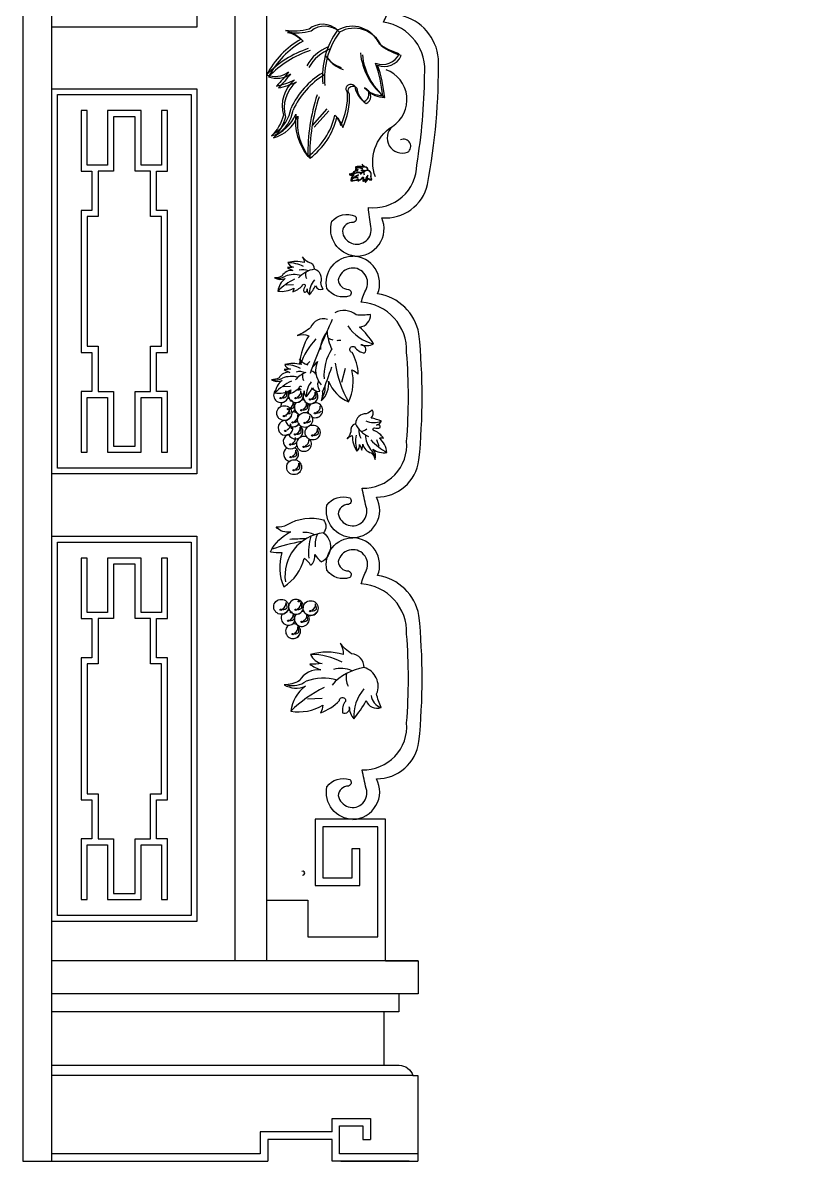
# Model space of a CAD drawing. Header units: metres. Extents: x 4107 to 6907, y 781 to 4481.
# Drawn here: x 4107 to 5479, y 781 to 2748 of the extents above; entities that cross this region are included whole.
import ezdxf

# ---------------------------------------------------------------- set-up
doc = ezdxf.new("R2010")
doc.units = ezdxf.units.M
for name, color, linetype in [('3', 3, 'Continuous'), ('4', 4, 'Continuous'), ('7', 7, 'Continuous')]:
    doc.layers.add(name, color=color, linetype=linetype)

msp = doc.modelspace()

# ---------------------------------------------------------------- hatches: boundary and pattern name
at = {"layer": '3'}
h = msp.add_hatch(dxfattribs=at)
h.set_pattern_fill('ANGLE', scale=1.31)
h.paths.add_polyline_path([(4553.36, 2099.36, 1), (4550.85, 2099.36, 1)])
h = msp.add_hatch(dxfattribs=at)
h.set_pattern_fill('ANGLE', scale=1.31)
h.paths.add_polyline_path([(4579.1, 2099.36, 1), (4576.6, 2099.36, 1)])
h = msp.add_hatch(dxfattribs=at)
h.set_pattern_fill('ANGLE', scale=1.31)
h.paths.add_polyline_path([(4604.13, 2097.07, 1), (4601.63, 2097.07, 1)])
h = msp.add_hatch(dxfattribs=at)
h.set_pattern_fill('ANGLE', scale=1.31)
h.paths.add_polyline_path([(4558.87, 2068.24, 1), (4556.37, 2068.24, 1)])
h = msp.add_hatch(dxfattribs=at)
h.set_pattern_fill('ANGLE', scale=1.31)
h.paths.add_polyline_path([(4566.08, 2080.41, 1), (4563.58, 2080.41, 1)])
h = msp.add_hatch(dxfattribs=at)
h.set_pattern_fill('ANGLE', scale=1.31)
h.paths.add_polyline_path([(4589.13, 2078.42, 1), (4586.63, 2078.42, 1)])
h = msp.add_hatch(dxfattribs=at)
h.set_pattern_fill('ANGLE', scale=1.31)
h.paths.add_polyline_path([(4612.46, 2073.22, 1), (4609.96, 2073.22, 1)])
h = msp.add_hatch(dxfattribs=at)
h.set_pattern_fill('ANGLE', scale=1.31)
h.paths.add_polyline_path([(4573.92, 2057.33, 1), (4571.42, 2057.33, 1)])
h = msp.add_hatch(dxfattribs=at)
h.set_pattern_fill('ANGLE', scale=1.31)
h.paths.add_polyline_path([(4594.84, 2056.56, 1), (4592.34, 2056.56, 1)])
h = msp.add_hatch(dxfattribs=at)
h.set_pattern_fill('ANGLE', scale=1.31)
h.paths.add_polyline_path([(4561.17, 2042.7, 1), (4558.67, 2042.7, 1)])
h = msp.add_hatch(dxfattribs=at)
h.set_pattern_fill('ANGLE', scale=1.31)
h.paths.add_polyline_path([(4578.19, 2036.55, 1), (4575.69, 2036.55, 1)])
h = msp.add_hatch(dxfattribs=at)
h.set_pattern_fill('ANGLE', scale=1.31)
h.paths.add_polyline_path([(4607.9, 2034.76, 1), (4605.4, 2034.76, 1)])
h = msp.add_hatch(dxfattribs=at)
h.set_pattern_fill('ANGLE', scale=1.31)
h.paths.add_polyline_path([(4570.07, 2019.2, 1), (4567.57, 2019.2, 1)])
h = msp.add_hatch(dxfattribs=at)
h.set_pattern_fill('ANGLE', scale=1.31)
h.paths.add_polyline_path([(4592.92, 2015.07, 1), (4590.41, 2015.07, 1)])
h = msp.add_hatch(dxfattribs=at)
h.set_pattern_fill('ANGLE', scale=1.31)
h.paths.add_polyline_path([(4570.59, 1997.34, 1), (4568.09, 1997.34, 1)])
h = msp.add_hatch(dxfattribs=at)
h.set_pattern_fill('ANGLE', scale=1.31)
h.paths.add_polyline_path([(4575.95, 1974.81, 1), (4573.45, 1974.81, 1)])
h = msp.add_hatch(dxfattribs=at)
h.set_pattern_fill('ANGLE', scale=1.31)
h.paths.add_polyline_path([(4553.59, 1733.51, 1), (4551.09, 1733.51, 1)])
h = msp.add_hatch(dxfattribs=at)
h.set_pattern_fill('ANGLE', scale=1.31)
h.paths.add_polyline_path([(4579.34, 1733.51, 1), (4576.84, 1733.51, 1)])
h = msp.add_hatch(dxfattribs=at)
h.set_pattern_fill('ANGLE', scale=1.31)
h.paths.add_polyline_path([(4604.37, 1731.22, 1), (4601.87, 1731.22, 1)])
h = msp.add_hatch(dxfattribs=at)
h.set_pattern_fill('ANGLE', scale=1.31)
h.paths.add_polyline_path([(4566.32, 1714.57, 1), (4563.82, 1714.57, 1)])
h = msp.add_hatch(dxfattribs=at)
h.set_pattern_fill('ANGLE', scale=1.31)
h.paths.add_polyline_path([(4589.37, 1712.57, 1), (4586.87, 1712.57, 1)])
h = msp.add_hatch(dxfattribs=at)
h.set_pattern_fill('ANGLE', scale=1.31)
h.paths.add_polyline_path([(4574.16, 1691.49, 1), (4571.66, 1691.49, 1)])

# ---------------------------------------------------------------- linework, layer by layer
for p, q in [((4631.82, 2599.12), (4606.61, 2570.67)), ((4635.24, 2595.81), (4610.04, 2567.35)), ((4685.68, 2480.99), (4679.83, 2480.74)), ((4685.68, 2480.26), (4679.83, 2480.01)), ((4574.13, 2295.35), (4561.64, 2294.81)), ((4663.35, 2150.45), (4657.28, 2126.2)), ((4568.84, 2119.17), (4556.36, 2118.63)), ((4554.95, 2101.12), (4555.36, 2099.63)), ((4580.7, 2101.12), (4581.11, 2099.63)), ((4605.73, 2098.83), (4606.14, 2097.34)), ((4560.47, 2070), (4560.88, 2068.51)), ((4567.68, 2082.17), (4568.08, 2080.68)), ((4590.73, 2080.18), (4591.14, 2078.69)), ((4614.05, 2074.98), (4614.46, 2073.49)), ((4575.52, 2059.09), (4575.93, 2057.6)), ((4596.44, 2058.32), (4596.85, 2056.83)), ((4579.79, 2038.32), (4580.2, 2036.83)), ((4609.5, 2036.52), (4609.9, 2035.03)), ((4717.42, 2028), (4721.53, 2016.2)), ((4571.67, 2020.96), (4572.07, 2019.47)), ((4594.51, 2016.84), (4594.92, 2015.35)), ((4572.19, 1999.1), (4572.59, 1997.61)), ((4577.54, 1976.58), (4577.95, 1975.08)), ((4555.19, 1735.28), (4555.6, 1733.79)), ((4580.94, 1735.28), (4581.35, 1733.79)), ((4605.97, 1732.98), (4606.37, 1731.49)), ((4567.92, 1716.33), (4568.32, 1714.84)), ((4590.97, 1714.34), (4591.38, 1712.85)), ((4575.76, 1693.25), (4576.16, 1691.76)), ((4623.49, 1580.16), (4598.52, 1579.08)), ((4156.55, 946.31), (4730.25, 946.31)), ((4694.01, 818.35), (4707.06, 818.35))]:
    msp.add_line(p, q, dxfattribs=at)
for points in [[(4680.08, 2344.91, -0.47), (4640.48, 2404.88, -0.33), (4680.69, 2413.93, -0.6), (4677.5, 2402.83, 0.4), (4658.63, 2387.89, 1.07), (4707.76, 2395.91, -0.01), (4703.47, 2428.83, 0.45), (4787.12, 2502.76, 0.04), (4800.5, 2655.69, 0.41), (4729.86, 2748.9, -0.05), (4741.27, 2772.11, 1.09), (4693.91, 2791.13, 0.4), (4709.9, 2773.13, -0.6), (4711.11, 2761.65, -0.33), (4673.08, 2777.55, -0.48), (4722.5, 2829.81, -0.48)], [(4728.23, 2622.24, 0.06), (4716.04, 2678.36, 0.41), (4756.61, 2694.57, -0.07), (4722.55, 2710.87, 0.45), (4650.34, 2735.19, 0.38), (4601, 2736.91, -0.11), (4560.2, 2734.79, -0.15), (4587.2, 2719.77, 0.14), (4527.66, 2658.17, 0.26), (4565.6, 2663.06, -0.03), (4544.88, 2638.75, 0.06), (4575.97, 2649.28, 0.3), (4556.98, 2588.26, -0.13), (4536.44, 2552.7, 0.24), (4578.07, 2590.04, 0.2), (4598.99, 2517.17, 0.18), (4645.7, 2588.41, -0.11), (4655.85, 2570.28, 0.12), (4667.57, 2628.22)], [(4731.66, 2618.93, 0.06), (4719.47, 2675.05, 0.41), (4760.04, 2691.25, -0.07), (4725.97, 2707.56, 0.45), (4653.76, 2731.88, 0.38), (4604.43, 2733.6, -0.11), (4563.62, 2731.47, -0.15), (4590.63, 2716.46, 0.14), (4531.09, 2654.86, 0.26), (4569.03, 2659.74, -0.03), (4548.3, 2635.44, 0.06), (4579.39, 2645.97, 0.3), (4560.4, 2584.95, -0.13), (4539.86, 2549.38, 0.24), (4581.5, 2586.73, 0.2), (4602.41, 2513.86, 0.18), (4649.12, 2585.1, -0.11), (4659.28, 2566.97, 0.12), (4671, 2624.91)], [(4667.57, 2628.22, -1.13), (4680.08, 2638.3, 0.21), (4696.01, 2611.82, 0.66), (4697.02, 2635.78, 0.2), (4728.23, 2622.24)], [(4671, 2624.91, -1.13), (4683.51, 2634.99, 0.21), (4699.44, 2608.51, 0.66), (4700.45, 2632.47, 0.2), (4731.66, 2618.93)], [(4698.54, 2472.8, 0.06), (4703.45, 2480.15, 0.41), (4709.58, 2477.4, -0.07), (4707.74, 2482.91, 0.45), (4702.71, 2493.49, 0.38), (4697.62, 2499.14, -0.11), (4693.03, 2503.42, -0.15), (4694.25, 2498.83, 0.14), (4681.07, 2498.83, 0.26), (4685.67, 2495.16, -0.03), (4680.77, 2494.85, 0.06), (4685.25, 2492.54, 0.3), (4676.47, 2488.11, -0.13), (4670.34, 2486.58, 0.24), (4678.93, 2485.97, 0.2), (4673.1, 2475.86, 0.18), (4685.98, 2478.31, -0.11), (4685.06, 2475.25, 0.12), (4692.72, 2480.15)], [(4698.54, 2472.07, 0.06), (4703.45, 2479.42, 0.41), (4709.58, 2476.66, -0.07), (4707.74, 2482.17, 0.45), (4702.71, 2492.76, 0.38), (4697.62, 2498.4, -0.11), (4693.03, 2502.69, -0.15), (4694.25, 2498.1, 0.14), (4681.07, 2498.1, 0.26), (4685.67, 2494.42, -0.03), (4680.77, 2494.12, 0.06), (4685.25, 2491.8, 0.3), (4676.47, 2487.38, -0.13), (4670.34, 2485.85, 0.24), (4678.93, 2485.24, 0.2), (4673.1, 2475.13, 0.18), (4685.98, 2477.58, -0.11), (4685.06, 2474.52, 0.12), (4692.72, 2479.42)], [(4692.72, 2480.15, -1.13), (4695.17, 2479.85, 0.21), (4693.95, 2475.25, 0.66), (4696.71, 2477.7, 0.2), (4698.54, 2472.8)], [(4692.72, 2479.42, -1.13), (4695.17, 2479.11, 0.21), (4693.95, 2474.52, 0.66), (4696.71, 2476.97, 0.2), (4698.54, 2472.07)], [(4601.62, 2277.84, 0.06), (4612.1, 2293.55, 0.41), (4625.2, 2287.66, -0.07), (4621.27, 2299.44, 0.45), (4610.52, 2322.06, 0.38), (4599.66, 2334.11, -0.11), (4589.83, 2343.27, -0.15), (4592.45, 2333.46, 0.14), (4564.29, 2333.46, 0.26), (4574.11, 2325.61, -0.03), (4563.63, 2324.95, 0.06), (4573.22, 2320.01, 0.3), (4554.46, 2310.56, -0.13), (4541.36, 2307.29, 0.24), (4559.7, 2305.98, 0.2), (4547.26, 2284.39, 0.18), (4574.77, 2289.62, -0.11), (4572.8, 2283.08, 0.12), (4589.18, 2293.55)], [(4676.66, 1858.15, -0.47), (4631.99, 1914.44, -0.33), (4671.26, 1926.96, -0.6), (4669.05, 1915.63, 0.4), (4651.55, 1899.1, 1.07), (4699.79, 1911.37, -0.01), (4692.65, 1943.8, 0.45), (4769.54, 2024.73, 0.04), (4769.54, 2178.24, 0.41), (4691.04, 2264.94, -0.05), (4700.39, 2289.06, 1.09), (4651.55, 2303.88, 0.4), (4669.05, 2287.35, -0.6), (4671.26, 2276.01, -0.33), (4631.99, 2288.53, -0.48), (4676.66, 2344.9, -0.48)], [(4589.18, 2293.55, -1.13), (4594.42, 2292.89, 0.21), (4591.8, 2283.08, 0.66), (4597.69, 2288.31, 0.2), (4601.62, 2277.84)], [(4712.57, 2193.19, 0.06), (4688.44, 2222.22, 0.41), (4707.19, 2243.98, -0.07), (4682.37, 2243.15, 0.3), (4645.51, 2246.92)], [(4632.87, 2235.43, 0.38), (4603.58, 2221.47, -0.11), (4580.42, 2207.85, -0.15), (4600.73, 2207.28, 0.13), (4584.81, 2157.91)], [(4675.38, 2178.27, -1.13), (4679.62, 2187.94, 0.21), (4696.94, 2177.33, 0.66), (4690.26, 2191.61, 0.2), (4712.57, 2193.19)], [(4599.74, 2156.03, 0.12), (4594.37, 2157.94, -0.11), (4584.54, 2167.1, -0.15), (4587.16, 2157.28, 0.14), (4559, 2157.28, 0.26), (4568.82, 2149.43, -0.03), (4558.35, 2148.78, 0.06), (4567.94, 2143.83, 0.3), (4549.18, 2134.38, -0.13), (4536.08, 2131.11, 0.24), (4554.42, 2129.8, 0.2), (4541.97, 2108.21, 0.18), (4569.48, 2113.45, -0.11), (4567.51, 2106.9, 0.12), (4583.89, 2117.37)], [(4624.19, 2111.69, -0.08), (4621.8, 2094.43, 0.24), (4634.76, 2128.84, 0.2), (4669.07, 2092.69, 0.18), (4674.7, 2148.41, -0.11), (4686.12, 2140.92, 0.12), (4675.38, 2178.27)], [(4596.55, 2157.5, 0.08), (4602.17, 2162.64)], [(4613.01, 2140.96, 0.14), (4605.23, 2145.88, 0.04), (4605.05, 2147.98)], [(4606.8, 2152.7, 0.04), (4615.56, 2162.76, 0.29), (4621.96, 2122.52)], [(4596.33, 2101.67, 0.06), (4606.81, 2117.37, 0.41), (4619.91, 2111.48, -0.07), (4615.98, 2123.26, 0.09), (4617.27, 2129.1)], [(4583.89, 2117.37, -0.62), (4588.14, 2119.5)], [(4590.99, 2107.43, 0.2), (4592.91, 2111.98, 0.24), (4596.33, 2101.67)], [(4591.5, 2107.91, -0.17), (4591.2, 2106.25)], [(4726.27, 2059.36, 0.06), (4708.22, 2064.88, 0.41), (4710.09, 2079.12, -0.07), (4699.94, 2071.97, 0.45), (4681.37, 2055.17, 0.38), (4672.95, 2041.3, -0.11), (4667, 2029.25, -0.15), (4675.65, 2034.58, 0.14), (4683.75, 2007.61, 0.26), (4688.44, 2019.28, -0.03), (4692.08, 2009.43, 0.06), (4694.06, 2020.04, 0.3), (4708.51, 2004.79, -0.13), (4715.41, 1993.18, 0.24), (4711.38, 2011.12, 0.2), (4735.64, 2005.42, 0.18), (4722.72, 2030.26, -0.11), (4729.55, 2030.26, 0.12), (4714.81, 2042.93)], [(4714.81, 2042.93, -1.13), (4713.93, 2048.13, 0.21), (4724.09, 2048.45, 0.66), (4717.38, 2052.59, 0.2), (4726.27, 2059.36)], [(4534.64, 1833.89, -0.17), (4569.37, 1868.18, -0.29), (4544.42, 1876.87, 0.15), (4563.56, 1880.68, -0.21), (4625.85, 1888.86, -0.37), (4625.9, 1866.45, -0.55), (4622.64, 1816.31)], [(4676.66, 1371.4, -0.47), (4631.99, 1427.69, -0.33), (4671.26, 1440.21, -0.6), (4669.05, 1428.88, 0.4), (4651.55, 1412.35, 1.07), (4699.79, 1424.62, -0.01), (4692.65, 1457.04, 0.45), (4769.54, 1537.98, 0.04), (4769.54, 1691.49, 0.41), (4691.04, 1778.19, -0.05), (4700.39, 1802.31, 1.09), (4651.55, 1817.13, 0.4), (4669.05, 1800.59, -0.6), (4671.26, 1789.26, -0.33), (4631.99, 1801.78, -0.48), (4676.66, 1858.15, -0.48)], [(4678.48, 1545.15, 0.06), (4699.43, 1576.56, 0.41), (4725.63, 1564.78, -0.07), (4717.77, 1588.34, 0.45), (4696.28, 1633.58, 0.38), (4674.55, 1657.69, -0.11), (4654.9, 1676.01, -0.15), (4660.14, 1656.38, 0.14), (4603.81, 1656.38, 0.26), (4623.46, 1640.68, -0.03), (4602.5, 1639.37, 0.06), (4621.68, 1629.48, 0.3), (4584.16, 1610.58, -0.13), (4557.96, 1604.04, 0.24), (4594.64, 1601.42, 0.2), (4569.75, 1558.24, 0.18), (4624.77, 1568.71, -0.11), (4620.84, 1555.62, 0.12), (4653.59, 1576.56)], [(4653.59, 1576.56, -1.13), (4664.07, 1575.25, 0.21), (4658.83, 1555.62, 0.66), (4670.62, 1566.09, 0.2), (4678.48, 1545.15)]]:
    msp.add_lwpolyline(points, format="xyb", dxfattribs=at)
for points in [[(4166.55, 1978.25), (4166.55, 2623.82), (4397.37, 2623.82), (4397.37, 1978.25)], [(4581.96, 2114.79), (4584.13, 2114.79), (4584.13, 2112.9), (4581.96, 2112.9)], [(4568.94, 2095.85), (4571.11, 2095.85), (4571.11, 2093.95), (4568.94, 2093.95)], [(4166.55, 1205.06), (4166.55, 1850.64), (4397.37, 1850.64), (4397.37, 1205.06)], [(4582.2, 1748.95), (4584.37, 1748.95), (4584.37, 1747.05), (4582.2, 1747.05)], [(4569.18, 1730), (4571.35, 1730), (4571.35, 1728.1), (4569.18, 1728.1)]]:
    msp.add_lwpolyline(points, close=True, dxfattribs=at)
for points in [[(4207.42, 2596.19), (4207.42, 2491.4), (4226.16, 2491.4), (4226.16, 2423.65), (4207.42, 2423.65), (4207.42, 2178.42), (4226.16, 2178.42), (4226.16, 2110.67), (4207.42, 2110.67), (4207.42, 2005.88), (4217.86, 2005.88), (4217.86, 2100.22), (4252.75, 2100.22), (4252.75, 2005.88), (4311.17, 2005.88), (4311.17, 2100.22), (4346.06, 2100.22), (4346.06, 2005.88), (4356.5, 2005.88), (4356.5, 2110.67), (4337.75, 2110.67), (4337.75, 2178.42), (4356.5, 2178.42), (4356.5, 2423.65), (4337.75, 2423.65), (4337.75, 2491.4), (4356.5, 2491.4), (4356.5, 2596.19), (4346.06, 2596.19), (4346.06, 2501.85), (4311.17, 2501.85), (4311.17, 2596.19), (4252.75, 2596.19), (4252.75, 2501.85), (4217.86, 2501.85), (4217.86, 2596.19), (4207.42, 2596.19)], [(4346.06, 2413.21), (4327.31, 2413.21), (4327.31, 2491.4), (4300.72, 2491.4), (4300.72, 2585.75), (4263.19, 2585.75), (4263.19, 2491.4), (4236.61, 2491.4), (4236.61, 2413.21), (4217.86, 2413.21), (4217.86, 2188.86), (4236.61, 2188.86), (4236.61, 2110.67), (4263.19, 2110.67), (4263.19, 2016.32), (4300.72, 2016.32), (4300.72, 2110.67), (4327.31, 2110.67), (4327.31, 2188.86), (4346.06, 2188.86), (4346.06, 2413.21)], [(4207.42, 1823.01), (4207.42, 1718.22), (4226.16, 1718.22), (4226.16, 1650.47), (4207.42, 1650.47), (4207.42, 1405.23), (4226.16, 1405.23), (4226.16, 1337.48), (4207.42, 1337.48), (4207.42, 1232.69), (4217.86, 1232.69), (4217.86, 1327.04), (4252.75, 1327.04), (4252.75, 1232.69), (4311.17, 1232.69), (4311.17, 1327.04), (4346.06, 1327.04), (4346.06, 1232.69), (4356.5, 1232.69), (4356.5, 1337.48), (4337.75, 1337.48), (4337.75, 1405.23), (4356.5, 1405.23), (4356.5, 1650.47), (4337.75, 1650.47), (4337.75, 1718.22), (4356.5, 1718.22), (4356.5, 1823.01), (4346.06, 1823.01), (4346.06, 1728.66), (4311.17, 1728.66), (4311.17, 1823.01), (4252.75, 1823.01), (4252.75, 1728.66), (4217.86, 1728.66), (4217.86, 1823.01), (4207.42, 1823.01)], [(4346.06, 1640.03), (4327.31, 1640.03), (4327.31, 1718.22), (4300.72, 1718.22), (4300.72, 1812.57), (4263.19, 1812.57), (4263.19, 1718.22), (4236.61, 1718.22), (4236.61, 1640.03), (4217.86, 1640.03), (4217.86, 1415.67), (4236.61, 1415.67), (4236.61, 1337.48), (4263.19, 1337.48), (4263.19, 1243.13), (4300.72, 1243.13), (4300.72, 1337.48), (4327.31, 1337.48), (4327.31, 1415.67), (4346.06, 1415.67), (4346.06, 1640.03)], [(4640.88, 831.41), (4640.88, 831.41), (4640.88, 854.61), (4707.06, 854.61), (4707.06, 818.35)], [(4640.88, 831.41), (4516.81, 831.41), (4516.81, 793.57), (4156.55, 793.57)], [(4788.72, 793.57), (4653.93, 793.57), (4653.93, 841.55), (4694.01, 841.55), (4694.01, 818.35)]]:
    msp.add_lwpolyline(points, dxfattribs=at)
for centre, radius in [((4558.22, 2073.41), 12.87), ((4552.1, 2099.36), 1.25), ((4577.85, 2099.36), 1.25), ((4602.88, 2097.07), 1.25), ((4557.62, 2068.24), 1.25), ((4564.83, 2080.41), 1.25), ((4594.19, 2061.72), 12.87), ((4587.88, 2078.42), 1.25), ((4611.21, 2073.22), 1.25), ((4572.67, 2057.33), 1.25), ((4593.59, 2056.56), 1.25), ((4607.24, 2039.93), 12.87), ((4559.92, 2042.7), 1.25), ((4576.94, 2036.55), 1.25), ((4606.65, 2034.76), 1.25), ((4568.82, 2019.2), 1.25), ((4591.67, 2015.07), 1.25), ((4575.29, 1979.98), 12.87), ((4569.34, 1997.34), 1.25), ((4574.7, 1974.81), 1.25), ((4552.94, 1738.68), 12.87), ((4552.34, 1733.51), 1.25), ((4578.09, 1733.51), 1.25), ((4603.71, 1736.39), 12.87), ((4603.12, 1731.22), 1.25), ((4565.07, 1714.57), 1.25), ((4588.12, 1712.57), 1.25), ((4572.91, 1691.49), 1.25)]:
    msp.add_circle(centre, radius, dxfattribs=at)
for centre, radius, start, end in [((4759.76, 2655.04), 135.64, 143.78, 185.19), ((4763.19, 2651.73), 135.64, 143.78, 185.19), ((4660.1, 2527.93), 185.75, 108.96, 135.48), ((4663.53, 2524.62), 185.75, 108.96, 135.48), ((4660.8, 2638.92), 72.43, 111.57, 151.21), ((4664.23, 2635.61), 72.43, 111.57, 151.21), ((4801.06, 2707.18), 111.89, 185.82, 229.39), ((4672.99, 2721.16), 53.1, 214.19, 251.7), ((4676.42, 2717.85), 53.1, 214.19, 251.7), ((4804.49, 2703.87), 111.89, 185.82, 229.39), ((4692.46, 2545.52), 134.24, 120.53, 155.88), ((4695.89, 2542.21), 134.24, 120.53, 155.88), ((4919.73, 2522.86), 320.79, 161.75, 181.01), ((4923.15, 2519.55), 320.79, 161.75, 181.01), ((4510.04, 2609.17), 60.54, 302.31, 351.64), ((4513.47, 2605.86), 60.54, 302.31, 351.64), ((4680.83, 2470.25), 28.58, 62.99, 89.51), ((4673.77, 2495.54), 9.31, 256.34, 305.66), ((4673.77, 2494.81), 9.31, 256.34, 305.66), ((4708.03, 2440.99), 49.35, 115.77, 135.04), ((4708.03, 2440.26), 49.35, 115.77, 135.04), ((4686.23, 2468.56), 20.65, 74.56, 109.91), ((4686.23, 2467.82), 20.65, 74.56, 109.91), ((4680.83, 2469.52), 28.58, 62.99, 89.51), ((4705.54, 2472.82), 20.87, 97.81, 139.22), ((4705.54, 2472.09), 20.87, 97.81, 139.22), ((4693.18, 2482.04), 11.14, 65.6, 105.24), ((4693.18, 2481.31), 11.14, 65.6, 105.24), ((4703.58, 2489.49), 8.17, 168.22, 205.73), ((4703.58, 2488.76), 8.17, 168.22, 205.73), ((4715.73, 2473.83), 17.21, 139.85, 183.41), ((4715.73, 2473.09), 17.21, 139.85, 183.41), ((4563.76, 2272.4), 61.06, 62.99, 89.51), ((4616.58, 2277.88), 44.59, 97.81, 139.22), ((4548.68, 2326.43), 19.9, 256.34, 305.66), ((4621.88, 2209.87), 105.45, 115.77, 135.04), ((4575.31, 2268.77), 44.13, 74.56, 109.91), ((4590.16, 2297.59), 23.81, 65.6, 105.24), ((4612.38, 2313.5), 17.46, 168.22, 205.73), ((4638.34, 2280.03), 36.78, 139.85, 183.41), ((4729.28, 2264.83), 73.56, 213.3, 256.87), ((4668.18, 2182.46), 47.62, 139.05, 178.7), ((4721.01, 2221.88), 89.18, 184.65, 205.38), ((4701.45, 2117.5), 122.12, 136.44, 160.84), ((4714.99, 2137.58), 88.26, 148.02, 183.37), ((4650.34, 2234.12), 34.91, 241.67, 256.75), ((4650.34, 2234.12), 34.91, 267.5, 279.18), ((4721.01, 2221.88), 89.18, 212.08, 212.67), ((4558.48, 2096.22), 61.06, 62.99, 89.51), ((4584.87, 2121.42), 23.81, 65.6, 105.24), ((4611.29, 2101.71), 44.59, 97.81, 99.11), ((4854.42, 2193.31), 210.91, 189.23, 208.5), ((4543.4, 2150.25), 19.9, 256.34, 305.66), ((4616.59, 2033.7), 105.45, 115.77, 135.04), ((4570.03, 2092.59), 44.13, 74.56, 109.91), ((4611.29, 2101.71), 44.59, 110.96, 139.22), ((4607.09, 2137.32), 17.46, 168.22, 205.73), ((4633.05, 2103.86), 36.78, 139.85, 183.41), ((4552.7, 2104.53), 12.87, 139.45, 28.68), ((4551.12, 2110.38), 10.02, 292.47, 7.52), ((4542.61, 2103.43), 20.22, 358.85, 24.14), ((4578.45, 2104.53), 12.87, 138.6, 222.42), ((4578.45, 2104.53), 12.87, 235.28, 13.03), ((4576.87, 2110.38), 10.02, 292.47, 7.52), ((4578.45, 2104.53), 12.87, 46.1, 68.93), ((4568.36, 2103.43), 20.22, 358.85, 24.14), ((4603.47, 2102.24), 12.87, 147.5, 80.75), ((4601.9, 2108.09), 10.02, 292.47, 7.52), ((4593.39, 2101.13), 20.22, 358.85, 24.14), ((4589.28, 2119.37), 39.8, 329.8, 4.19), ((4565.42, 2085.58), 12.87, 151.45, 182.71), ((4552.7, 2104.53), 12.87, 276.32, 331.45), ((4554.6, 2111.23), 11.62, 273.78, 315.07), ((4565.42, 2085.58), 12.87, 82.25, 96.32), ((4563.85, 2091.43), 10.02, 292.47, 7.52), ((4555.34, 2084.48), 20.22, 358.85, 24.14), ((4588.48, 2083.59), 12.87, 141.19, 256), ((4565.42, 2085.58), 12.87, 21.06, 28.75), ((4578.45, 2104.53), 12.87, 262.25, 321.19), ((4580.34, 2111.23), 11.62, 273.78, 315.07), ((4588.48, 2083.59), 12.87, 72.83, 90), ((4586.9, 2089.44), 10.02, 292.47, 7.52), ((4603.47, 2102.24), 12.87, 222.12, 323.49), ((4578.39, 2082.49), 20.22, 358.85, 24.14), ((4588.48, 2083.59), 12.87, 313.27, 29.54), ((4611.8, 2078.39), 12.87, 243.06, 145.59), ((4605.37, 2108.93), 11.62, 273.78, 315.07), ((4558.22, 2073.41), 12.87, 276.32, 331.45), ((4556.64, 2079.26), 10.02, 292.47, 7.52), ((4560.11, 2080.11), 11.62, 273.78, 279.07), ((4565.42, 2085.58), 12.87, 264.85, 283.06), ((4573.26, 2062.5), 12.87, 127.52, 132.94), ((4548.13, 2072.31), 20.22, 358.85, 24.14), ((4567.32, 2092.28), 11.62, 273.78, 315.07), ((4565.42, 2085.58), 12.87, 296.05, 329.05), ((4565.42, 2085.58), 12.87, 296.05, 329.05), ((4573.26, 2062.5), 12.87, 33.47, 90), ((4571.69, 2068.35), 10.02, 292.47, 7.52), ((4563.18, 2061.4), 20.22, 16.7, 24.14), ((4590.37, 2090.29), 11.62, 273.78, 315.07), ((4592.61, 2067.58), 10.02, 292.47, 7.52), ((4611.8, 2078.39), 12.87, 189.27, 203.76), ((4611.8, 2078.39), 12.87, 276.32, 331.45), ((4610.23, 2084.24), 10.02, 292.47, 7.52), ((4613.7, 2085.09), 11.62, 273.78, 315.07), ((4560.51, 2047.87), 12.87, 90, 7.85), ((4573.26, 2062.5), 12.87, 187.85, 322.29), ((4558.94, 2053.72), 10.02, 292.47, 7.52), ((4577.53, 2041.72), 12.87, 203.01, 67.09), ((4577.53, 2041.72), 12.87, 134.14, 136.14), ((4550.42, 2046.77), 20.22, 358.85, 24.14), ((4573.26, 2062.5), 12.87, 270, 330.32), ((4575.16, 2069.2), 11.62, 273.78, 303.14), ((4575.96, 2047.58), 10.02, 292.47, 7.52), ((4567.45, 2040.62), 20.22, 358.85, 24.14), ((4596.08, 2068.42), 11.62, 273.78, 315.07), ((4605.67, 2045.78), 10.02, 292.47, 7.52), ((4597.15, 2038.82), 20.22, 358.85, 24.14), ((4721.93, 2073.67), 44.59, 204.52, 245.94), ((4689.03, 2059.41), 17.46, 274.94, 312.44), ((4713.61, 2093.9), 36.78, 246.56, 290.13), ((4569.41, 2024.37), 12.87, 98.17, 324.17), ((4567.84, 2030.22), 10.02, 292.47, 7.52), ((4592.26, 2020.24), 12.87, 68.83, 36.61), ((4579.43, 2048.42), 11.62, 273.78, 315.07), ((4569.41, 2024.37), 12.87, 15.36, 23.01), ((4590.68, 2026.1), 10.02, 292.47, 7.52), ((4609.14, 2046.62), 11.62, 273.78, 315.07), ((4742.38, 2024.67), 61.06, 169.7, 196.23), ((4710.66, 2042.7), 23.81, 172.32, 211.96), ((4742.53, 2036.78), 44.13, 181.28, 216.63), ((4785.54, 2098.32), 105.45, 222.49, 241.76), ((4569.93, 2002.51), 12.87, 123.24, 257.47), ((4571.31, 2031.07), 11.62, 273.78, 315.07), ((4568.36, 2008.36), 10.02, 292.47, 7.52), ((4569.93, 2002.51), 12.87, 309.29, 59.5), ((4559.84, 2001.41), 20.22, 358.85, 24.14), ((4594.16, 2026.94), 11.62, 273.78, 315.07), ((4694.97, 1994.69), 19.9, 3.06, 52.38), ((4571.83, 2009.21), 11.62, 273.78, 315.07), ((4573.72, 1985.84), 10.02, 292.47, 7.52), ((4577.19, 1986.68), 11.62, 273.78, 315.07), ((4565.2, 1978.88), 20.22, 358.85, 24.14), ((4639.57, 1545.55), 310.01, 99.49, 109.35), ((4634.14, 1792.21), 74.7, 96.33, 187.8), ((4593.5, 1446.3), 409.69, 89.75, 93.56), ((4595.08, 1838.4), 28.88, 58.34, 99.95), ((4691.19, 1832.77), 91.25, 162.18, 186.27), ((4653.89, 1846.27), 42.36, 154.37, 185.35), ((4634.02, 1807.26), 83.74, 162.39, 203.9), ((4515.54, 1840.65), 79.3, 301.91, 346.52), ((4580.62, 1799.69), 25.5, 24.95, 61.83), ((4590.18, 1826.4), 20.94, 310.37, 8.04), ((4649.53, 1852.33), 44.94, 210.77, 233.26), ((4578.68, 1738.68), 12.87, 235.28, 222.42), ((4552.94, 1738.68), 12.87, 276.32, 331.45), ((4551.36, 1744.54), 10.02, 292.47, 7.52), ((4554.83, 1745.38), 11.62, 273.78, 315.07), ((4542.85, 1737.58), 20.22, 358.85, 24.14), ((4565.66, 1719.74), 12.87, 82.25, 96.32), ((4577.11, 1744.54), 10.02, 292.47, 7.52), ((4580.58, 1745.38), 11.62, 273.78, 315.07), ((4568.6, 1737.58), 20.22, 358.85, 24.14), ((4602.14, 1742.24), 10.02, 292.47, 7.52), ((4605.61, 1743.09), 11.62, 273.78, 315.07), ((4593.63, 1735.29), 20.22, 358.85, 24.14), ((4565.66, 1719.74), 12.87, 151.45, 329.05), ((4565.66, 1719.74), 12.87, 260.66, 329.05), ((4564.09, 1725.59), 10.02, 292.47, 7.52), ((4567.56, 1726.44), 11.62, 273.78, 315.07), ((4555.57, 1718.63), 20.22, 358.85, 24.14), ((4588.71, 1717.74), 12.87, 141.19, 29.54), ((4578.68, 1738.68), 12.87, 262.25, 321.19), ((4565.66, 1719.74), 12.87, 21.06, 28.75), ((4588.71, 1717.74), 12.87, 72.83, 90), ((4587.14, 1723.6), 10.02, 292.47, 7.52), ((4590.61, 1724.44), 11.62, 273.78, 315.07), ((4603.71, 1736.39), 12.87, 222.12, 323.49), ((4578.63, 1716.64), 20.22, 358.85, 24.14), ((4573.5, 1696.65), 12.87, 127.52, 90), ((4571.93, 1702.51), 10.02, 292.47, 7.52), ((4575.4, 1703.35), 11.62, 273.78, 315.07), ((4563.41, 1695.55), 20.22, 358.85, 24.14), ((4573.5, 1696.65), 12.87, 270, 330.32), ((4602.76, 1534.26), 122.12, 62.99, 89.51), ((4708.39, 1545.23), 89.18, 97.81, 139.22), ((4625.86, 1527), 88.26, 74.56, 109.91), ((4655.55, 1584.65), 47.62, 65.6, 105.24), ((4700, 1616.46), 34.91, 168.22, 205.73), ((4572.6, 1642.32), 39.8, 256.34, 305.66), ((4718.99, 1409.21), 210.91, 115.77, 135.04), ((4751.91, 1549.53), 73.56, 139.85, 183.41), ((4732.53, 1588.31), 24.52, 186.38, 253.65), ((4590.34, 1278.46), 3.42, 261.7, 116.87)]:
    msp.add_arc(centre, radius, start, end, dxfattribs=at)
at = {"layer": '4'}
for points in [[(5506.67, 4480.52), (4106.67, 4480.52), (4106.67, 780.51), (4529.86, 780.51)], [(4733.17, 1127.12), (4733.17, 1371.62), (4680.71, 1371.62)], [(4789.49, 1127.12), (4733.17, 1127.12)], [(4789.49, 1127.12), (4789.49, 1069.67), (4756.31, 1069.67)], [(4730.25, 1038.9), (4730.25, 946.31)], [(4640.88, 818.35), (4529.86, 818.35), (4529.86, 780.51), (4529.86, 780.51)], [(4773.69, 780.51), (4640.88, 780.51), (4640.88, 818.35), (4529.86, 818.35), (4529.86, 780.51)], [(4655.91, 780.51), (4788.72, 780.51)]]:
    msp.add_lwpolyline(points, dxfattribs=at)
for points in [[(4680.07, 2344.83, 0.56), (4726.69, 2411.18, 0.38), (4805.56, 2468.78, 0.05), (4824.56, 2685.95, 0.32), (4759.53, 2760.97, 0.52), (4722.5, 2829.81)], [(4676.66, 1858.07, 0.56), (4717.32, 1928.23, 0.38), (4790.87, 1992.49, 0.05), (4790.87, 2210.49, 0.32), (4719.55, 2279.56, 0.52), (4676.66, 2344.9)], [(4676.66, 1371.32, 0.56), (4717.32, 1441.48, 0.38), (4790.87, 1505.74, 0.05), (4790.87, 1723.74, 0.32), (4719.55, 1792.8, 0.52), (4676.66, 1858.15)], [(4733.17, 1127.12), (4789.49, 1127.12), (4789.49, 1069.67), (4756.31, 1069.67), (4756.31, 1038.9), (4730.25, 1038.9), (4730.25, 946.31), (4756.48, 946.31, -0.33), (4780.35, 928.47), (4788.72, 928.47), (4788.72, 780.51)]]:
    msp.add_lwpolyline(points, format="xyb", dxfattribs=at)
at = {"layer": '7'}
for p, q in [((4156.55, 780.51), (4156.55, 4480.52)), ((4675.53, 1320.92), (4688.58, 1320.92)), ((4733.17, 1127.12), (4156.55, 1127.12)), ((4756.31, 1069.67), (4156.55, 1069.67)), ((4730.25, 1038.9), (4156.55, 1038.9)), ((4780.35, 928.47), (4156.55, 928.47))]:
    msp.add_line(p, q, dxfattribs=at)
for points in [[(4472.63, 3499.41), (4472.63, 1127.12)], [(4527.65, 3444.14), (4527.65, 1127.12)], [(4527.65, 1231.86), (4599.11, 1231.86), (4599.11, 1168.56), (4720.11, 1168.56), (4720.11, 1358.57), (4624.58, 1358.57), (4624.58, 1270.03), (4675.53, 1270.03), (4675.53, 1320.92)], [(4733.17, 1127.12), (4733.17, 1127.12), (4733.17, 1127.12), (4733.17, 1127.12), (4733.17, 1371.62), (4611.53, 1371.62), (4611.53, 1256.98), (4688.58, 1256.98), (4688.58, 1320.92)]]:
    msp.add_lwpolyline(points, dxfattribs=at)
for points in [[(4156.55, 2740.64), (4156.55, 3406.22), (4407.37, 3406.22), (4407.37, 2740.64)], [(4156.55, 1968.25), (4156.55, 2633.82), (4407.37, 2633.82), (4407.37, 1968.25)], [(4156.55, 1195.06), (4156.55, 1860.64), (4407.37, 1860.64), (4407.37, 1195.06)]]:
    msp.add_lwpolyline(points, close=True, dxfattribs=at)
for points in [[(4715.84, 2481.63, -0.36), (4744.95, 2568.84, 0.62), (4734.03, 2666.95, 0.62)], [(4744.95, 2568.84, 0.83), (4771.35, 2524.36, 0.94), (4759.26, 2545.48)]]:
    msp.add_lwpolyline(points, format="xyb", dxfattribs=at)
for centre, radius, start, end in [((5697.14, 1747.22), 1163.3, 155.2, 160.17), ((4256.9, 2270.94), 400.97, 336.36, 342.92), ((4551.27, 1936.01), 103.47, 260.76, 271.62)]:
    msp.add_arc(centre, radius, start, end, dxfattribs=at)

doc.saveas('drawing.dxf')
